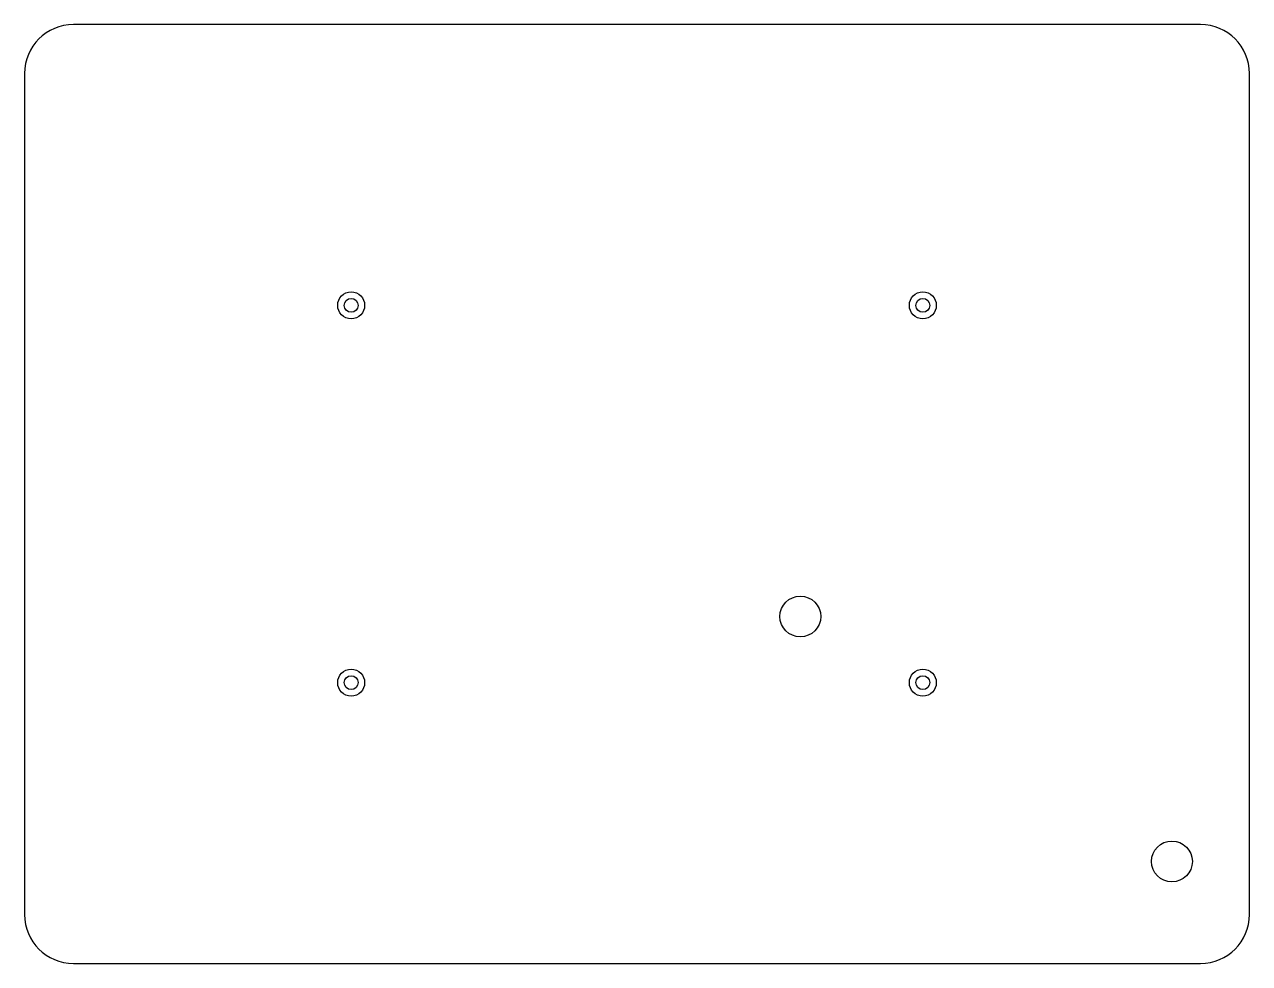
# Model space of a CAD drawing. Header units: metres. Extents: x -150 to 150, y -115 to 115.
import ezdxf

# ---------------------------------------------------------------- set-up
doc = ezdxf.new("R2010")
doc.units = ezdxf.units.M

msp = doc.modelspace()

# ---------------------------------------------------------------- linework, layer by layer
at = {"layer": 'COUNTERSINK_90DEG_6.6_BOTTOM'}
for centre in [(-70, 46.2), (70, 46.2), (-70, -46.2), (70, -46.2)]:
    msp.add_circle(centre, 3.3, dxfattribs=at)
at = {"layer": 'CUT'}
for p, q in [((138, 115), (-138, 115)), ((-150, 103), (-150, -103)), ((150, -103), (150, 103)), ((-138, -115), (138, -115))]:
    msp.add_line(p, q, dxfattribs=at)
for centre, radius in [((-70, 46.2), 1.7), ((70, 46.2), 1.7), ((40, -30), 5), ((-70, -46.2), 1.7), ((70, -46.2), 1.7), ((131, -90), 5)]:
    msp.add_circle(centre, radius, dxfattribs=at)
for centre, start, end in [((-138, 103), 90, 180), ((138, 103), 0, 90), ((-138, -103), 180, 270), ((138, -103), 270, 360)]:
    msp.add_arc(centre, 12, start, end, dxfattribs=at)

doc.saveas('drawing.dxf')
